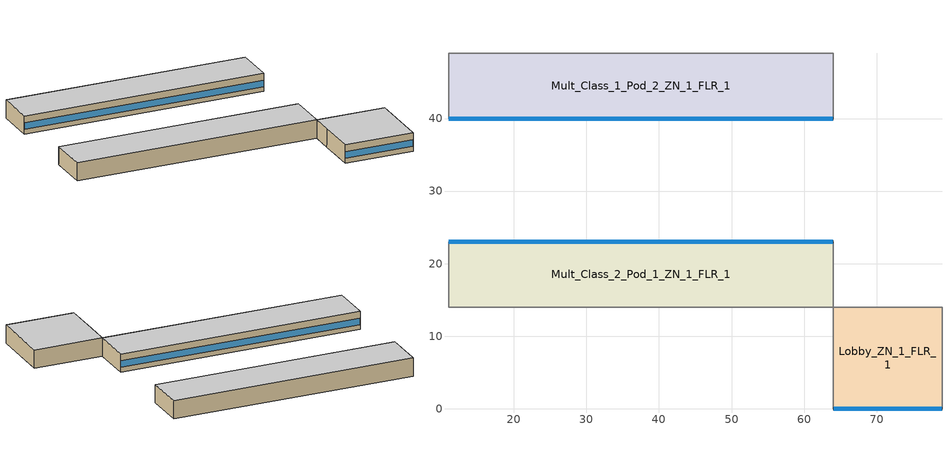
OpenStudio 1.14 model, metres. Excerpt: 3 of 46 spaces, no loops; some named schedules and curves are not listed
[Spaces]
Mult_Class_2_Pod_1_ZN_1_FLR_1
 floor ground: 64,23 64,14 11,14 11,23 z0
 wall outside: 64,23 11,23 z0:4
 wall to Corner_Class_2_Pod_1_ZN_1_FLR_1: 11,23 11,14 z0:4
 wall to Main_Corridor_ZN_1_FLR_1: 64,14 64,23 z0:4
 wall to Corridor_Pod_1_ZN_1_FLR_1: 11,14 64,14 z0:4
 window: 63.95,23 11.05,23 z1.1:2.5
 ceiling to Mult_Class_2_Pod_1_ZN_1_FLR_2: 64,14 64,23 11,23 11,14 z4
Lobby_ZN_1_FLR_1
 floor ground: 79,14 79,0 64,0 64,14 z0
 wall outside: 64,0 79,0 z0:4
 wall to Offices_ZN_1_FLR_1: 79,0 79,14 z0:4
 wall to Corridor_Pod_1_ZN_1_FLR_1: 64,14 64,9 z0:4
 wall to Mult_Class_1_Pod_1_ZN_1_FLR_1: 64,9 64,0 z0:4
 wall to Main_Corridor_ZN_1_FLR_1: 79,14 64,14 z0:4
 window: 64.05,0 78.95,0 z1.1:2.51
 ceiling to Lobby_ZN_1_FLR_2: 79,0 79,14 64,14 64,0 z4
Mult_Class_1_Pod_2_ZN_1_FLR_1
 floor ground: 64,49 64,40 11,40 11,49 z0
 wall outside: 11,40 64,40 z0:4
 wall to Corner_Class_1_Pod_2_ZN_1_FLR_1: 11,49 11,40 z0:4
 wall to Main_Corridor_ZN_1_FLR_1: 64,40 64,49 z0:4
 wall to Corridor_Pod_2_ZN_1_FLR_1: 64,49 11,49 z0:4
 window: 11.05,40 63.95,40 z1.1:2.5
 ceiling to Mult_Class_1_Pod_2_ZN_1_FLR_2: 64,40 64,49 11,49 11,40 z4
[Site]
Boise Air Terminal  Uo_ID_USA: Latitude {deg}=43.62; Longitude {deg}=-116.21; Time Zone {hr}=-7; Elevation {m}=701; Terrain=City
[Building]
90.1-2013-SecondarySchool-ASHRAE 169-5B created: 2018-06-08 23:52:57 -0700: North Axis {deg}=0; Default Construction Set=90.1-2013 - SecSchl - ASHRAE 169-5B; Standards Building Type=SecondarySchool
[ClimateZones]
Climate Zone Institution Name 1=ASHRAE; Climate Zone Document Name 1=ANSI/ASHRAE Standard 169; Climate Zone Document Year 1=2006; Climate Zone Value 1=5B; Climate Zone Institution Name 2=CEC; Climate Zone Document Name 2=California Climate Zone Descriptions; Climate Zone Document Year 2=1995
[Site:GroundTemperature:BuildingSurface]
20.75, 20.74, 20.73, 20.74, 20.77, 23.01, 23.37, 23.45, 23.47, 21.21, 20.91, 20.82
[Site:WaterMainsTemperature]
Calculation Method=Correlation; Annual Average Outdoor Air Temperature {C}=11.15; Maximum Difference In Monthly Average Outdoor Air Temperatures {deltaC}=26.2
[SizingPeriod:DesignDay] Barometric Pressure {Pa}=93182; Sky Clearness=0; Rain Indicator=0; Snow Indicator=0; Day of Month=21; Daylight Saving Time Indicator=0; Humidity Indicating Type=Wetbulb; Dry-Bulb Temperature Range Modifier Type=DefaultMultipliers
Name | Maximum Dry-Bulb Temperature {C} | Daily Dry-Bulb Temperature Range {deltaC} | Humidity Indicating Conditions at Maximum Dry-Bulb | Wind Speed {m/s} | Wind Direction {deg} | Month | Day Type | Solar Model Indicator | ASHRAE Taub | ASHRAE Taud
Boise Air Terminal  Uo Ann Htg 99.6% Condns DB | -16.3 | 0 | -16.3 | 2.3 | 120 | 12 | WinterDesignDay | ASHRAEClearSky
Boise Air Terminal  Uo Ann Clg .4% Condns DB=>MWB | 36.7 | 16.7 | 17.9 | 4.2 | 330 | 7 | SummerDesignDay | ASHRAETau | 0.398 | 2.125
[Material:NoMass] Thermal Absorptance=0.9; Solar Absorptance=0.7
Name | Roughness | Thermal Resistance {m2-K/W} | Visible Absorptance
CP02 CARPET PAD | VeryRough | 0.21648 | 0.8
Typical Insulation R-14.97 | Smooth | 2.63723 | 0.7
Typical Carpet Pad | Smooth | 0.21648 | 0.8
Typical Insulation R-16.0 | Smooth | 2.81828 | 0.7
Typical Insulation R-30.13 | Smooth | 5.30668 | 0.7
Typical Insulation R-1.15 | Smooth | 0.202509 | 0.7
Typical Insulation R-1.15 1 | Smooth | 0.202527 | 0.7
[Material]
Name | Roughness | Thickness {m} | Conductivity {W/m-K} | Density {kg/m3} | Specific Heat {J/kg-K} | Thermal Absorptance | Solar Absorptance | Visible Absorptance
100mm Normalweight concrete floor | MediumSmooth | 0.1016 | 2.31 | 2322 | 832
G01 13mm gypsum board | Smooth | 0.0127 | 0.16 | 800 | 1090 | 0.9 | 0.7 | 0.5
4 in. Normalweight Concrete Floor | MediumRough | 0.1016 | 2.31 | 2322 | 832 | 0.9 | 0.7 | 0.7
25mm Stucco | Smooth | 0.0254 | 0.72 | 1856 | 840 | 0.9 | 0.7 | 0.7
5/8 in. Gypsum Board | MediumSmooth | 0.0159 | 0.16 | 800 | 1090 | 0.9 | 0.7 | 0.7
Roof Membrane | VeryRough | 0.0095 | 0.16 | 1121.29 | 1460 | 0.9 | 0.7 | 0.7
Metal Roof Surface; F08 Metal surface | Smooth | 0.0008 | 45.28 | 7824 | 500 | 0.9 | 0.7 | 0.7
8 in. Normalweight Concrete Floor | MediumRough | 0.2032 | 2.31 | 2322 | 832 | 0.9 | 0.7 | 0.7
8 in. Concrete Block Basement Wall | MediumRough | 0.2032 | 1.326 | 1842 | 912 | 0.9 | 0.7 | 0.7
G05 25mm wood | MediumSmooth | 0.0254 | 0.15 | 608 | 1630 | 0.9 | 0.5 | 0.5
Std Wood 6inch | MediumSmooth | 0.15 | 0.12 | 540 | 1210 | 0.9 | 0.7 | 0.7
[Construction]
Typical Insulated Exterior Mass Floor R-17.54: Typical Insulation R-14.97, 4 in. Normalweight Concrete Floor, Typical Carpet Pad
Typical Insulated Steel Framed Exterior Wall R-18.18: 25mm Stucco, 5/8 in. Gypsum Board, Typical Insulation R-16.0, 5/8 in. Gypsum Board
Typical IEAD Roof R-31.25: Roof Membrane, Typical Insulation R-30.13, Metal Roof Surface
Typical Interior Floor: 100mm Normalweight concrete floor, CP02 CARPET PAD
Typical Interior Wall: G01 13mm gypsum board, G01 13mm gypsum board
Typical Interior Ceiling: CP02 CARPET PAD, 100mm Normalweight concrete floor
Typical Insulated Carpeted 8in Slab Floor: 8 in. Normalweight Concrete Floor, Typical Carpet Pad
Typical Insulated Basement Mass Wall: 8 in. Concrete Block Basement Wall
U 0.42 SHGC 0.40 Dbl LoE (e2-.1) Tint 6mm/6mm Air: LoE TINT 6MM, AIR 6MM, CLEAR 6MM
Typical Insulated Metal Door R-2.0: F08 Metal surface, Typical Insulation R-1.15
Typical Overhead Door R-2.0: Typical Insulation R-1.15 1
Window_U_0.50_SHGC_0.40_Skylight_Frame_Width_0.430_in: Glass_2052_LayerAvg, Gap_1_W_0_0038, Glass_2027F_LayerAvg
Typical Interior Window: Clear 3mm
Typical Interior Door; Typical Interior Partition: G05 25mm wood
InteriorFurnishings: Std Wood 6inch
[DefaultConstructionSet]
90.1-2013 - SecSchl - ASHRAE 169-5B: Default Exterior Surface Constructions=Default Surface Constructions 1; Default Interior Surface Constructions=Default Surface Constructions 2; Default Ground Contact Surface Constructions=Default Surface Constructions 3; Default Exterior SubSurface Constructions=Default Sub Surface Constructions 1; Default Interior SubSurface Constructions=Default Sub Surface Constructions 2; Interior Partition Construction=Typical Interior Partition
[DefaultSurfaceConstructions]
Name | Floor Construction | Wall Construction | Roof Ceiling Construction
Default Surface Constructions 1 | Typical Insulated Exterior Mass Floor R-17.54 | Typical Insulated Steel Framed Exterior Wall R-18.18 | Typical IEAD Roof R-31.25
Default Surface Constructions 2 | Typical Interior Floor | Typical Interior Wall | Typical Interior Ceiling
Default Surface Constructions 3 | Typical Insulated Carpeted 8in Slab Floor | Typical Insulated Basement Mass Wall
[DefaultSubSurfaceConstructions]
Name | Fixed Window Construction | Operable Window Construction | Door Construction | Overhead Door Construction | Skylight Construction | Tubular Daylight Dome Construction | Tubular Daylight Diffuser Construction
Default Sub Surface Constructions 1 | U 0.42 SHGC 0.40 Dbl LoE (e2-.1) Tint 6mm/6mm Air | U 0.42 SHGC 0.40 Dbl LoE (e2-.1) Tint 6mm/6mm Air | Typical Insulated Metal Door R-2.0 | Typical Overhead Door R-2.0 | Window_U_0.50_SHGC_0.40_Skylight_Frame_Width_0.430_in | Typical Interior Window | Typical Interior Window
Default Sub Surface Constructions 2 | Typical Interior Window | Typical Interior Window | Typical Interior Door
[WindowMaterial:Glazing] Optical Data Type=SpectralAverage; Infrared Transmittance at Normal Incidence=0; Dirt Correction Factor for Solar and Visible Transmittance=1; Solar Diffusing=No
Name | Thickness {m} | Solar Transmittance at Normal Incidence | Front Side Solar Reflectance at Normal Incidence | Back Side Solar Reflectance at Normal Incidence | Visible Transmittance at Normal Incidence | Front Side Visible Reflectance at Normal Incidence | Back Side Visible Reflectance at Normal Incidence | Front Side Infrared Hemispherical Emissivity | Back Side Infrared Hemispherical Emissivity | Conductivity {W/m-K}
LoE TINT 6MM | 0.006 | 0.36 | 0.093 | 0.2 | 0.5 | 0.035 | 0.054 | 0.84 | 0.1 | 0.9
CLEAR 6MM | 0.006 | 0.775 | 0.071 | 0.071 | 0.881 | 0.08 | 0.08 | 0.84 | 0.84 | 0.9
Glass_2052_LayerAvg | 0.00837 | 0.507767 | 0.054228 | 0.0544931 | 0.586833 | 0.05805 | 0.058397 | 0.84 | 0.84 | 1
Glass_2027F_LayerAvg | 0.004 | 0.369744 | 0.470069 | 0.340935 | 0.765222 | 0.0546 | 0.073741 | 0.03675 | 0.84 | 1
Clear 3mm | 0.003 | 0.837 | 0.075 | 0.075 | 0.898 | 0.081 | 0.081 | 0.84 | 0.84 | 0.9
[WindowMaterial:Gas] Gas Type=Air
Name | Thickness {m}
AIR 6MM | 0.0063
Gap_1_W_0_0038 | 0.0038
[Space] Building Story=Building Story 1; Part of Total Floor Area=Yes
Name | Space Type | Thermal Zone
Mult_Class_1_Pod_2_ZN_1_FLR_1 | SecondarySchool Classroom | Mult_Class_1_Pod_2_ZN_1_FLR_1 ZN
Mult_Class_2_Pod_1_ZN_1_FLR_1 | SecondarySchool Classroom | Mult_Class_2_Pod_1_ZN_1_FLR_1 ZN
Lobby_ZN_1_FLR_1 | SecondarySchool Lobby | Lobby_ZN_1_FLR_1 ZN
[SpaceType] Standards Building Type=SecondarySchool
Name | Default Schedule Set | Design Specification Outdoor Air Object | Standards Space Type
SecondarySchool Lobby | SecondarySchool Lobby Schedule Set | SecondarySchool Lobby Ventilation | Lobby
SecondarySchool Classroom | SecondarySchool Classroom Schedule Set | SecondarySchool Classroom Ventilation | Classroom
[People:Definition]
SecondarySchool Classroom People Definition: Number of People Calculation Method=People/Area; People per Space Floor Area {person/m2}=0.376737; Fraction Radiant=0.3
[People]
SecondarySchool Classroom People: People Definition=SecondarySchool Classroom People Definition; Space or SpaceType=SecondarySchool Classroom; Work Efficiency Schedule=Work Efficiency Schedule; Clothing Insulation Schedule=Clothing Schedule; Air Velocity Schedule=Air Velocity Schedule
[Lights:Definition] Design Level Calculation Method=Watts/Area; Fraction Radiant=0.37; Fraction Visible=0.2
Name | Watts per Space Floor Area {W/m2}
SecondarySchool Classroom Lights Definition | 13.3472
SecondarySchool Lobby Lights Definition | 9.68752
[Lights] Fraction Replaceable=1
Name | Lights Definition | Space or SpaceType | Schedule
SecondarySchool Classroom Lights | SecondarySchool Classroom Lights Definition | SecondarySchool Classroom | SchoolSecondary BLDG_LIGHT_CLASSROOM_SCH OccSensor Reduction
SecondarySchool Lobby Lights | SecondarySchool Lobby Lights Definition | SecondarySchool Lobby
[ElectricEquipment:Definition] Design Level Calculation Method=Watts/Area; Fraction Radiant=0.5
Name | Watts per Space Floor Area {W/m2}
SecondarySchool Classroom Elec Equip Definition | 9.99967
SecondarySchool Lobby Elec Equip Definition | 3.98265
[ElectricEquipment]
Name | Electric Equipment Definition | Space or SpaceType
SecondarySchool Classroom Elec Equip | SecondarySchool Classroom Elec Equip Definition | SecondarySchool Classroom
SecondarySchool Lobby Elec Equip | SecondarySchool Lobby Elec Equip Definition | SecondarySchool Lobby
[DesignSpecification:OutdoorAir] Outdoor Air Method=Sum; Outdoor Air Flow per Person {m3/s-person}=0; Outdoor Air Flow Rate {m3/s}=0; Outdoor Air Flow Air Changes per Hour {1/hr}=0
Name | Outdoor Air Flow per Floor Area {m3/s-m2}
SecondarySchool Classroom Ventilation | 0.0023876
SecondarySchool Lobby Ventilation | 0.0003048
[DefaultScheduleSet] Number of People Schedule=SchoolSecondary BLDG_OCC_SCH; People Activity Level Schedule=SchoolSecondary ACTIVITY_SCH; Electric Equipment Schedule=SchoolSecondary BLDG_EQUIP_SCH_2013; Infiltration Schedule=SchoolSecondary INFIL_SCH_PNNL
Name | Lighting Schedule
SecondarySchool Classroom Schedule Set | SchoolSecondary BLDG_LIGHT_CLASSROOM_SCH
SecondarySchool Lobby Schedule Set | SchoolSecondary BLDG_LIGHT_LOBBYFLR1_SCH
[ThermostatSetpoint:DualSetpoint] Heating Setpoint Temperature Schedule=SchoolSecondary HTGSETP_SCH_YES_OPTIMUM; Cooling Setpoint Temperature Schedule=SchoolSecondary CLGSETP_SCH_NO_SETBACK
SecondarySchool Lobby Thermostat 2; SecondarySchool Classroom Thermostat 14; SecondarySchool Classroom Thermostat 15
[SpaceInfiltration:DesignFlowRate] Schedule=SchoolSecondary INFIL_SCH_PNNL; Design Flow Rate Calculation Method=Flow/ExteriorArea; Flow per Exterior Surface Area {m3/s-m2}=0.000569573; Constant Term Coefficient=0; Temperature Term Coefficient=0; Velocity Term Coefficient=0.224; Velocity Squared Term Coefficient=0
Name | Space or SpaceType
Lobby_ZN_1_FLR_1 Infiltration | Lobby_ZN_1_FLR_1
Mult_Class_1_Pod_2_ZN_1_FLR_1 Infiltration | Mult_Class_1_Pod_2_ZN_1_FLR_1
Mult_Class_2_Pod_1_ZN_1_FLR_1 Infiltration | Mult_Class_2_Pod_1_ZN_1_FLR_1
[InternalMass:Definition]
Internal Mass Definition 1: Construction=InteriorFurnishings; Design Level Calculation Method=SurfaceArea/Area; Surface Area per Space Floor Area=2
[InternalMass] Internal Mass Definition=Internal Mass Definition 1
Name | Space or SpaceType
Mult_Class_2_Pod_1_ZN_1_FLR_1 Mass | Mult_Class_2_Pod_1_ZN_1_FLR_1
Mult_Class_1_Pod_2_ZN_1_FLR_1 Mass | Mult_Class_1_Pod_2_ZN_1_FLR_1
Lobby_ZN_1_FLR_1 Mass | Lobby_ZN_1_FLR_1
[ThermalZone] Use Ideal Air Loads=No
Name | Primary Daylighting Control | Fraction of Zone Controlled by Primary Daylighting Control | Secondary Daylighting Control | Fraction of Zone Controlled by Secondary Daylighting Control | Thermostat
Lobby_ZN_1_FLR_1 ZN | Lobby_ZN_1_FLR_1 Daylt Sensor 1 | 0.179241 | Lobby_ZN_1_FLR_1 Daylt Sensor 2 | 0.179241 | SecondarySchool Lobby Thermostat 2
Mult_Class_1_Pod_2_ZN_1_FLR_1 ZN | Mult_Class_1_Pod_2_ZN_1_FLR_1 Daylt Sensor 1 | 0.278073 | Mult_Class_1_Pod_2_ZN_1_FLR_1 Daylt Sensor 2 | 0.278073 | SecondarySchool Classroom Thermostat 14
Mult_Class_2_Pod_1_ZN_1_FLR_1 ZN | Mult_Class_2_Pod_1_ZN_1_FLR_1 Daylt Sensor 1 | 0.278073 | Mult_Class_2_Pod_1_ZN_1_FLR_1 Daylt Sensor 2 | 0.278073 | SecondarySchool Classroom Thermostat 15
[Refrigeration:Compressor] Rated Return Gas Temperature {C}=18.3; Rated Subcooling {deltaC}=0
Name | Refrigeration Compressor Power Curve | Refrigeration Compressor Capacity Curve
Refrigeration Compressor 1 | Refrigeration Compressor Power Curve | Refrigeration Compressor Capacity Curve
Refrigeration Compressor 2 | Refrigeration Compressor Power Curve 1 | Refrigeration Compressor Capacity Curve 1
[Exterior:Lights:Definition]
Name | Design Level {W}
Occ Sensing Exterior Lights Def | 8427.85
NonDimming Exterior Lights Def | 353.47
[Exterior:Lights] Control Option=AstronomicalClock
Name | Exterior Lights Definition | Schedule
Occ Sensing Exterior Lights Def | Occ Sensing Exterior Lights Def | SchoolSecondary Exterior_lighting_schedule_b
NonDimming Exterior Lights Def | NonDimming Exterior Lights Def | SchoolSecondary Exterior_lighting_schedule_a
[BuildingStory]
Building Story 1: Nominal Z Coordinate {m}=0
[EnergyManagementSystem:Sensor]
Name | Output Variable or Output Meter Index Key | Output Variable or Output Meter
OATF; OAT; OATF_1; OAT_1; OATF_2; OAT_2; OATF_3; OAT_3; OATF_4; OAT_4; OAT_5; OAT_6; OAT_7 | Environment | Site Outdoor Air Drybulb Temperature
OAWBC; OAWBC_1; OAWBC_2; OAWBC_3; OAWBC_4 | Environment | Site Outdoor Air Wetbulb Temperature
AuditoriumZN1FLR1ZNPSZAC37OASch; AuxGymZN1FLR1ZNPSZAC26OASch; CafeteriaZN1FLR1ZNPSZAC59OASch; GymZN1FLR1ZNPSZAC15OASch; KitchenZN1FLR1ZNPSZAC48OASch | SchoolSecondary MinOA_MotorizedDamper_Sched | Schedule Value
AuditoriumZN1FLR1ZNPSZAC37OAFlowMass | Node 360 | System Node Mass Flow Rate
Auditorium_ZN_1_FLR_1_ZNTemp | Node 29 | System Node Temperature
AuditoriumZN1FLR1ZNPSZAC37SpeedRatio; AuxGymZN1FLR1ZNPSZAC26SpeedRatio; CafeteriaZN1FLR1ZNPSZAC59SpeedRatio; GymZN1FLR1ZNPSZAC15SpeedRatio; KitchenZN1FLR1ZNPSZAC48SpeedRatio |  | Coil System Compressor Speed Ratio
AuxGymZN1FLR1ZNPSZAC26OAFlowMass | Node 349 | System Node Mass Flow Rate
Aux_Gym_ZN_1_FLR_1_ZNTemp | Node 26 | System Node Temperature
CafeteriaZN1FLR1ZNPSZAC59OAFlowMass | Node 382 | System Node Mass Flow Rate
Cafeteria_ZN_1_FLR_1_ZNTemp | Node 14 | System Node Temperature
GymZN1FLR1ZNPSZAC15OAFlowMass | Node 338 | System Node Mass Flow Rate
Gym_ZN_1_FLR_1_ZNTemp | Node 18 | System Node Temperature
KitchenZN1FLR1ZNPSZAC48OAFlowMass | Node 371 | System Node Mass Flow Rate
Kitchen_ZN_1_FLR_1_ZNTemp | Node 17 | System Node Temperature
[EnergyManagementSystem:Program]
AuditoriumZN1FLR1ZNPSZAC37SetNumberofStages: SET AuditoriumZN1FLR1ZNPSZAC37NumberofStages = 2
AuditoriumZN1FLR1ZNPSZAC37EconomizerCTRLProg: SET AuditoriumZN1FLR1ZNPSZAC37TimestepEconEff = 0.7; SET MaxE = 0.7; SET AuditoriumZN1FLR1ZNPSZAC37DATRqd = (AuditoriumZN1FLR1ZNPSZAC37DATRqd*1.8)+32; SET OATF = (OATF*1.8)+32; SET OAwbF = (OAWBC*1.8)+32; IF AuditoriumZN1FLR1ZNPSZAC37OAFlowMass > (AuditoriumZN1FLR1ZNPSZAC37OADesignMass*AuditoriumZN1FLR1ZNPSZAC37OASch); SET EconoActive = 1; ELSE; SET EconoActive = 0; ENDIF; SET dTNeeded = 75-AuditoriumZN1FLR1ZNPSZAC37DATRqd; SET CoolDesdT = ((98*0.15)+(75*(1-0.15)))-55; SET CoolLoad = dTNeeded/ CoolDesdT; IF CoolLoad > 1; SET CoolLoad = 1; ELSEIF CoolLoad < 0; SET CoolLoad = 0; ENDIF; IF EconoActive == 1; SET Stage = AuditoriumZN1FLR1ZNPSZAC37NumberofStages; IF Stage == 2; IF CoolLoad < 0.6; SET AuditoriumZN1FLR1ZNPSZAC37TimestepEconEff = MaxE; ELSE; SET ECOEff = 0-2.18919863612305; SET ECOEff = ECOEff+(0-0.674461284910428*CoolLoad); SET ECOEff = ECOEff+(0.000459106275872404*(OATF^2)); SET ECOEff = ECOEff+(0-0.00000484778537945252*(OATF^3)); SET ECOEff = ECOEff+(0.182915713033586*OAwbF); SET ECOEff = ECOEff+(0-0.00382838660261133*(OAwbF^2)); SET ECOEff = ECOEff+(0.0000255567460240583*(OAwbF^3)); SET AuditoriumZN1FLR1ZNPSZAC37TimestepEconEff = ECOEff; ENDIF; ELSE; SET ECOEff = 2.36337942464462; SET ECOEff = ECOEff+(0-0.409939515512619*CoolLoad); SET ECOEff = ECOEff+(0-0.0565205596792225*OAwbF); SET ECOEff = ECOEff+(0-0.0000632612294169389*(OATF^2)); SET AuditoriumZN1FLR1ZNPSZAC37TimestepEconEff = ECOEff+(0.000571724868775081*(OAwbF^2)); ENDIF; IF AuditoriumZN1FLR1ZNPSZAC37TimestepEconEff > MaxE; SET AuditoriumZN1FLR1ZNPSZAC37TimestepEconEff = MaxE; ELSEIF AuditoriumZN1FLR1ZNPSZAC37TimestepEconEff < (AuditoriumZN1FLR1ZNPSZAC37OADesignMass*AuditoriumZN1FLR1ZNPSZAC37OASch); SET AuditoriumZN1FLR1ZNPSZAC37TimestepEconEff = (AuditoriumZN1FLR1ZNPSZAC37OADesignMass*AuditoriumZN1FLR1ZNPSZAC37OASch); ENDIF; ENDIF
AuditoriumZN1FLR1ZNPSZAC37SetFanPar: IF AuditoriumZN1FLR1ZNPSZAC37NumberofStages == 1; Return; ENDIF; SET AuditoriumZN1FLR1ZNPSZAC37FanPwrExp = 2.2; SET OAFrac = AuditoriumZN1FLR1ZNPSZAC37OAFlowMass/AuditoriumZN1FLR1ZNPSZAC37DesignFlowMass; IF  OAFrac < 0.66; SET AuditoriumZN1FLR1ZNPSZAC37VenSpeed = 0.66; SET AuditoriumZN1FLR1ZNPSZAC37Stg1Spd = 0.66; ELSE; SET AuditoriumZN1FLR1ZNPSZAC37VenSpeed = OAFrac; SET AuditoriumZN1FLR1ZNPSZAC37Stg1Spd = OAFrac; ENDIF; SET AuditoriumZN1FLR1ZNPSZAC37Stg2Spd = 1.0; SET AuditoriumZN1FLR1ZNPSZAC37HeatSpeed = 1.0
AuditoriumZN1FLR1ZNPSZAC37FanControl: IF AuditoriumZN1FLR1ZNPSZAC37NumberofStages == 1; Return; ENDIF; IF AuditoriumZN1FLR1ZNPSZAC37HeatingRTF > 0; SET Heating = AuditoriumZN1FLR1ZNPSZAC37HeatingRTF; SET Ven = 1-AuditoriumZN1FLR1ZNPSZAC37HeatingRTF; SET Eco = 0; SET Stage1 = 0; SET Stage2 = 0; ELSE; SET Heating = 0; SET EcoSpeed = AuditoriumZN1FLR1ZNPSZAC37VenSpeed; IF AuditoriumZN1FLR1ZNPSZAC37SpeedRatio == 0; IF AuditoriumZN1FLR1ZNPSZAC37RTF > 0; SET Stage1 = AuditoriumZN1FLR1ZNPSZAC37RTF; SET Stage2 = 0; SET Ven = 1-AuditoriumZN1FLR1ZNPSZAC37RTF; SET Eco = 0; IF AuditoriumZN1FLR1ZNPSZAC37OAFlowMass > (AuditoriumZN1FLR1ZNPSZAC37OADesignMass*AuditoriumZN1FLR1ZNPSZAC37OASch); SET AuditoriumZN1FLR1ZNPSZAC37Stg1Spd = 1.0; ENDIF; ELSE; SET Stage1 = 0; SET Stage2 = 0; IF AuditoriumZN1FLR1ZNPSZAC37OAFlowMass > (AuditoriumZN1FLR1ZNPSZAC37OADesignMass*AuditoriumZN1FLR1ZNPSZAC37OASch); SET Eco = 1.0; SET Ven = 0; SET ExpDAT = AuditoriumZN1FLR1ZNPSZAC37DATRqd-(1-AuditoriumZN1FLR1ZNPSZAC37VenSpeed)*Auditorium_ZN_1_FLR_1_ZNTemp; SET ExpDAT = ExpDAT/AuditoriumZN1FLR1ZNPSZAC37VenSpeed; IF OATF > ExpDAT; SET EcoSpeed = AuditoriumZN1FLR1ZNPSZAC37Stg2Spd; ENDIF; ELSE; SET Eco = 0; SET Ven = 1.0; ENDIF; ENDIF; ELSE; SET Stage1 = 1-AuditoriumZN1FLR1ZNPSZAC37SpeedRatio; SET Stage2 = AuditoriumZN1FLR1ZNPSZAC37SpeedRatio; SET Ven = 0; SET Eco = 0; IF AuditoriumZN1FLR1ZNPSZAC37OAFlowMass > (AuditoriumZN1FLR1ZNPSZAC37OADesignMass*AuditoriumZN1FLR1ZNPSZAC37OASch); SET AuditoriumZN1FLR1ZNPSZAC37Stg1Spd = 1.0; ENDIF; ENDIF; ENDIF; SET FPR = Ven*(AuditoriumZN1FLR1ZNPSZAC37VenSpeed ^ AuditoriumZN1FLR1ZNPSZAC37FanPwrExp); SET FPR = FPR+Eco*(EcoSpeed^AuditoriumZN1FLR1ZNPSZAC37FanPwrExp); SET FPR1 = Stage1*(AuditoriumZN1FLR1ZNPSZAC37Stg1Spd^AuditoriumZN1FLR1ZNPSZAC37FanPwrExp); SET FPR = FPR+FPR1; SET FPR2 = Stage2*(AuditoriumZN1FLR1ZNPSZAC37Stg2Spd^AuditoriumZN1FLR1ZNPSZAC37FanPwrExp); SET FPR = FPR+FPR2; SET FPR3 = Heating*(AuditoriumZN1FLR1ZNPSZAC37HeatSpeed^AuditoriumZN1FLR1ZNPSZAC37FanPwrExp); SET FanPwrRatio = FPR+ FPR3; SET AuditoriumZN1FLR1ZNPSZAC37FanPressure = AuditoriumZN1FLR1ZNPSZAC37FanDesignPressure*FanPwrRatio
[Daylighting:Control] Position Z-Coordinate {m}=0.762; Lighting Control Type=Stepped; Minimum Input Power Fraction for Continuous Dimming Control=0.3; Minimum Light Output Fraction for Continuous Dimming Control=0.2; Number of Stepped Control Steps=3; Probability Lighting will be Reset When Needed in Manual Stepped Control=1; Maximum Allowable Discomfort Glare Index=22
Name | Space | Position X-Coordinate {m} | Position Y-Coordinate {m} | Illuminance Setpoint {lux}
Lobby_ZN_1_FLR_1 Daylt Sensor 1 | Lobby_ZN_1_FLR_1 | 7.5 | 1.65619 | 300
Lobby_ZN_1_FLR_1 Daylt Sensor 2 | Lobby_ZN_1_FLR_1 | 7.5 | 3.33748 | 300
Mult_Class_1_Pod_2_ZN_1_FLR_1 Daylt Sensor 1 | Mult_Class_1_Pod_2_ZN_1_FLR_1 | 26.5 | 1.65176 | 500
Mult_Class_1_Pod_2_ZN_1_FLR_1 Daylt Sensor 2 | Mult_Class_1_Pod_2_ZN_1_FLR_1 | 26.5 | 3.32854 | 500
Mult_Class_2_Pod_1_ZN_1_FLR_1 Daylt Sensor 1 | Mult_Class_2_Pod_1_ZN_1_FLR_1 | 26.5 | 7.34824 | 500
Mult_Class_2_Pod_1_ZN_1_FLR_1 Daylt Sensor 2 | Mult_Class_2_Pod_1_ZN_1_FLR_1 | 26.5 | 5.67146 | 500
